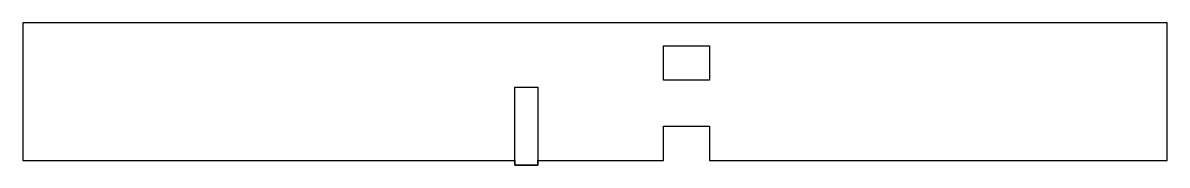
# Model space of a CAD drawing. Header units: millimetres. Extents: x -50 to 50, y 0 to 12.
import ezdxf

# ---------------------------------------------------------------- set-up
doc = ezdxf.new("R2010")
doc.units = ezdxf.units.MM
doc.layers.get('0').update_dxf_attribs({"linetype": 'CONTINUOUS'})

msp = doc.modelspace()

# ---------------------------------------------------------------- linework, layer by layer
for points in [[(-7, 0), (-7, -0.4), (-5, -0.4), (-5, 0), (6, 0), (6, 3), (10, 3), (10, 0), (50, 0), (50, 12), (-50, 12), (-50, 0)], [(10, 7), (6, 7), (6, 10), (10, 10)], [(-5, -0.4), (-7, -0.4), (-7, 6.4), (-5, 6.4)]]:
    msp.add_lwpolyline(points, close=True)

doc.saveas('drawing.dxf')
